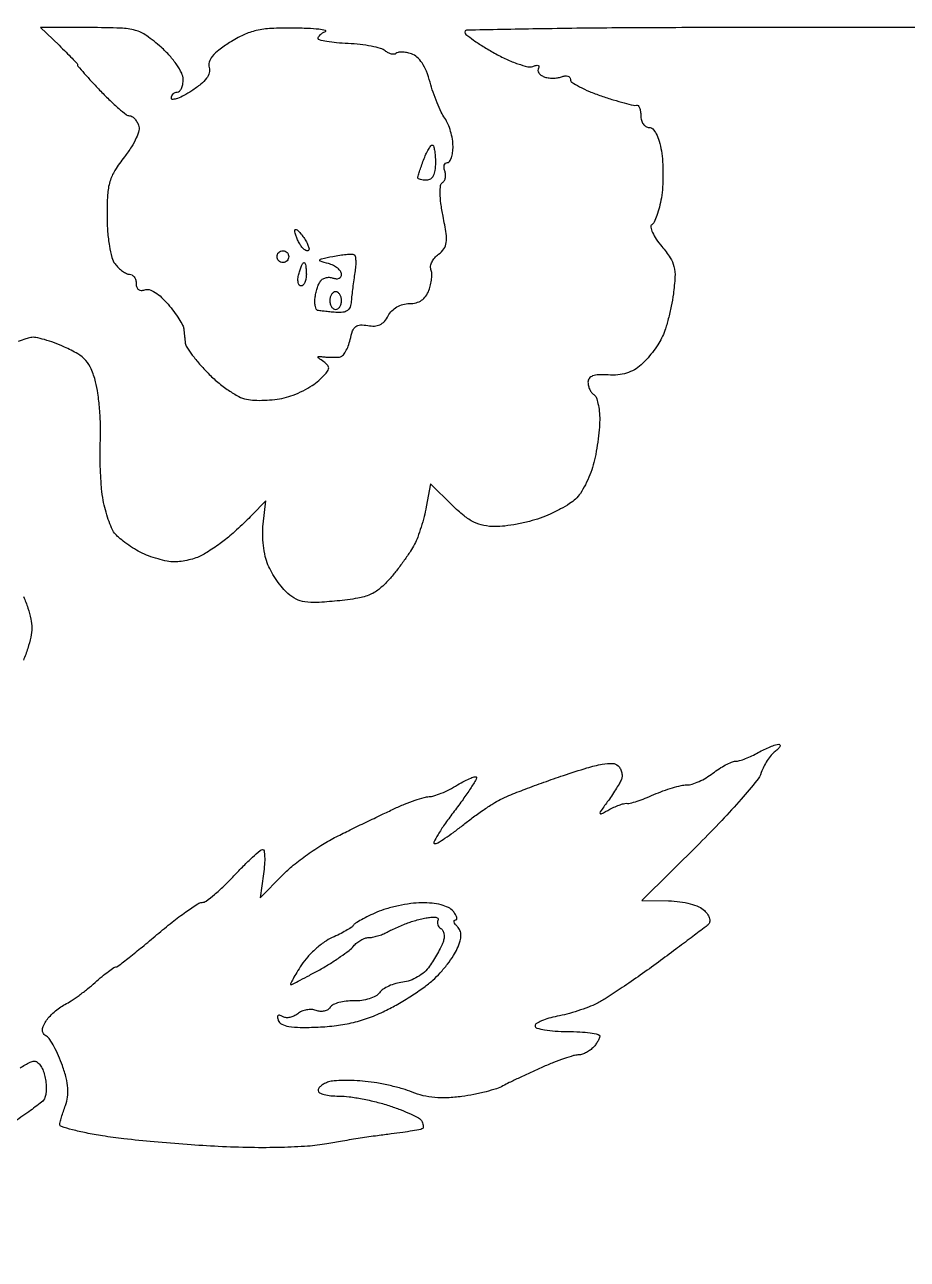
# Model space of a CAD drawing. Extents: x 0 to 102, y 0 to 135.
# Drawn here: x 54.91 to 67.63, y 117.61 to 135.4 of the extents above; entities that cross this region are included whole.
import ezdxf

# ---------------------------------------------------------------- set-up
doc = ezdxf.new("R2010")
doc.units = 0
doc.header["$MEASUREMENT"] = 0

msp = doc.modelspace()

# ---------------------------------------------------------------- linework, layer by layer
for points in [[(30.835569, 68.0607, 0.000004), (30.856286, 64.932268, 0.000002), (30.883525, 60.825814, 0.000002), (30.912326, 56.488502, 0.000002), (30.938318, 52.5789, -0.000116)], [(68.3568, 135.36), (64.8036, 135.36, 0.001673), (63.441132, 135.35544, 0.002791), (62.294178, 135.341362, 0.000314), (61.275949, 135.322539, 0.409023), (61.250486, 135.29655, 0.231342), (61.267504, 135.261857, 0.010667), (61.376073, 135.181236, 0.015878), (61.514137, 135.089662, 0.010537), (61.677896, 134.993091, 0.01973), (61.850808, 134.904758, 0.025114), (62.016965, 134.837887, 0.024474), (62.157788, 134.796864, 0.151374), (62.232104, 134.801772, -0.036814), (62.277991, 134.815606, -0.133749), (62.308142, 134.814197, -0.315618), (62.319129, 134.799645, -0.148288), (62.31278, 134.775696, 0.162858), (62.305196, 134.743408, 0.121753), (62.31728, 134.708642, 0.094061), (62.348071, 134.676529, 0.063193), (62.392986, 134.65242, 0.055788), (62.450658, 134.63739, 0.036072), (62.519543, 134.632464, 0.036056), (62.588476, 134.637493, 0.055435), (62.6463, 134.652606, -0.059699), (62.694875, 134.664862, -0.105381), (62.735923, 134.661485, -0.149818), (62.762876, 134.643458, -0.172653), (62.7732, 134.61445, 0.253134), (62.79577, 134.572725, 0.02178), (62.903669, 134.5087, 0.024575), (63.047168, 134.440645, 0.016405), (63.21735, 134.376413, 0.007326), (63.392116, 134.319768, 0.010311), (63.549669, 134.274776, 0.006867), (63.681912, 134.241879, 0.125398), (63.72495, 134.242714, -0.271068), (63.749135, 134.236267, -0.096488), (63.769762, 134.205361, -0.063123), (63.783815, 134.154589, -0.036004), (63.7884, 134.091, 0.068874), (63.797351, 134.02633, 0.085133), (63.823493, 133.971502, 0.099916), (63.862308, 133.934843, 0.14033), (63.907864, 133.9218, -0.203396), (63.961093, 133.899212, -0.071896), (64.010543, 133.830617, -0.051664), (64.052983, 133.72369, -0.026815), (64.0845, 133.5834, -0.026148), (64.10231, 133.42933, -0.015673), (64.108106, 133.24513, -0.015675), (64.102351, 133.060973, -0.026203), (64.084575, 132.907043, -0.018908), (64.056897, 132.774046, -0.024032), (64.02092, 132.653943, -0.023152), (63.982263, 132.558654, -0.147437), (63.948055, 132.520001, 0.316348), (63.932368, 132.483353, 0.054965), (63.95728, 132.40771, 0.042573), (64.011482, 132.3115, 0.025344), (64.090987, 132.206662, -0.029953), (64.211336, 132.044892, -0.085344), (64.267031, 131.916557, -0.074084), (64.280745, 131.766733, -0.018819), (64.257702, 131.522974, -0.017141), (64.22807, 131.346286, -0.014601), (64.185045, 131.162236, -0.014847), (64.136002, 130.997003, -0.039777), (64.088492, 130.883921, -0.027822), (64.031829, 130.787847, -0.016791), (63.954774, 130.680389, -0.016797), (63.870778, 130.578462, -0.028104), (63.792763, 130.499449, -0.056334), (63.695263, 130.429398, -0.053348), (63.582823, 130.381345, -0.050368), (63.456746, 130.35623, -0.040828), (63.318802, 130.354248, 0.023429), (63.181793, 130.357043, 0.079836), (63.094361, 130.34061, 0.145903), (63.045509, 130.304624, 0.162958), (63.027, 130.249343, 0.060672), (63.033275, 130.19782, 0.050999), (63.051851, 130.146015, 0.053218), (63.079209, 130.101648, 0.089825), (63.1116, 130.0725, -0.165692), (63.144332, 130.032746, -0.033416), (63.17121, 129.943848, -0.031947), (63.189705, 129.831341, -0.025149), (63.195728, 129.707957, -0.02287), (63.188924, 129.564028, -0.012398), (63.168099, 129.388021, -0.012328), (63.13798, 129.209587, -0.01903), (63.102334, 129.0573, -0.028512), (63.054922, 128.916587, -0.024008), (62.989357, 128.773631, -0.024694), (62.916636, 128.648774, -0.059497), (62.848216, 128.566819, -0.047155), (62.762336, 128.499881, -0.018233), (62.632074, 128.423318, -0.017861), (62.483924, 128.350067, -0.021075), (62.338774, 128.291869, -0.022582), (62.183323, 128.244797, -0.015604), (62.003805, 128.205093, -0.015766), (61.828493, 128.177712, -0.030861), (61.68748, 128.169, -0.049358), (61.523304, 128.185246, -0.066203), (61.381954, 128.233581, -0.054898), (61.239674, 128.325056, -0.02311), (61.069579, 128.476447), (60.754725, 128.783895), (60.695156, 128.455297, -0.017667), (60.664351, 128.314007, -0.013317), (60.620938, 128.161097, -0.013508), (60.572363, 128.019411, -0.030058), (60.526151, 127.9152, -0.025244), (60.467603, 127.814808, -0.01038), (60.378713, 127.684655, -0.010239), (60.277359, 127.548652, -0.012941), (60.177908, 127.427364, -0.036106), (60.027449, 127.276743, -0.077368), (59.888566, 127.1898, -0.060709), (59.709087, 127.137484, -0.01563), (59.4093, 127.097953, -0.011655), (59.11679, 127.075521, -0.050812), (58.943526, 127.083897, -0.080754), (58.817717, 127.124336, -0.063992), (58.699674, 127.205088, -0.038428), (58.623068, 127.284694, -0.021024), (58.541344, 127.392792, -0.020841), (58.467128, 127.510221, -0.031048), (58.413201, 127.6191, -0.046074), (58.374959, 127.74027, -0.024136), (58.348906, 127.896374, -0.023793), (58.337492, 128.06028, -0.033498), (58.344084, 128.206611), (58.381613, 128.540322), (58.180748, 128.333511, -0.008125), (58.090933, 128.243995, -0.005676), (57.986908, 128.145887, -0.005728), (57.885021, 128.054095, -0.01184), (57.802934, 127.985208, -0.012666), (57.722785, 127.924383, -0.008398), (57.627929, 127.858502, -0.008455), (57.533582, 127.797583, -0.01626), (57.455654, 127.752558, -0.042373), (57.374478, 127.717594, -0.023327), (57.270362, 127.688178, -0.023102), (57.161216, 127.668032, -0.034094), (57.06406, 127.6614, -0.047209), (56.960032, 127.671244, -0.022088), (56.828261, 127.702496, -0.021656), (56.691915, 127.747731, -0.02833), (56.572049, 127.801301, -0.021193), (56.461008, 127.864777, -0.018881), (56.351252, 127.939777, -0.019293), (56.257714, 128.014767, -0.053981), (56.200599, 128.076251, -0.058741), (56.157607, 128.150755, -0.018448), (56.111076, 128.271034, -0.018148), (56.068632, 128.410239, -0.019148), (56.037247, 128.5497, -0.023909), (56.014694, 128.715419, -0.010048), (55.999548, 128.939946, -0.009914), (55.992931, 129.18108, -0.01272), (55.996889, 129.402996, 0.017454), (55.998746, 129.624979, 0.013538), (55.985796, 129.866311, 0.013746), (55.961394, 130.091006, 0.031852), (55.927818, 130.257195, 0.03522), (55.864295, 130.440587, 0.08192), (55.786364, 130.562889, 0.076493), (55.669771, 130.65859, 0.027767), (55.479362, 130.757499, 0.017507), (55.333147, 130.817357, 0.019874), (55.189101, 130.864105, 0.019493), (55.064682, 130.893906, 0.095422), (54.992686, 130.894326, 0.032), (54.923434, 130.876761, 0.00775), (54.811544, 130.838701, 0.007919)], [(54.889038, 127.159868, -0.024909), (54.950806, 126.996197, -0.02544), (54.9934, 126.836206, -0.052378), (55.00692, 126.707499, -0.052797), (54.993159, 126.577541, -0.024449), (54.949466, 126.413219, -0.023896), (54.886218, 126.243414, -0.030577)], [(68.245819, 122.739074, -0.000246), (68.271151, 124.954993, -0.000247)], [(68.143256, 110.7414, -0.000256), (68.159146, 112.994377, -0.00015), (68.180348, 115.6905, -0.00015), (68.203167, 118.386622, -0.000256), (68.224063, 120.6396, -0.000289)], [(54.838061, 120.37086, -0.008232), (54.984966, 120.449995, -0.108206), (55.044279, 120.465906, -0.180363), (55.085009, 120.452841, -0.066901), (55.127585, 120.408926, -0.055275), (55.165465, 120.34366, -0.042409), (55.192253, 120.265623, -0.030587), (55.208547, 120.178437, -0.026695), (55.215059, 120.085839, -0.027614), (55.211816, 120.001364, -0.068312), (55.197719, 119.941152, -0.136333), (55.149465, 119.87599, -0.009374), (54.96427, 119.73705, -0.012818), (54.732966, 119.579053, -0.009255)]]:
    msp.add_lwpolyline(points, format="xyb")
for points in [[(55.844603, 135.359934), (55.134105, 135.36), (55.400453, 135.105464, -0.005095), (55.502534, 135.005899, -0.007853), (55.58856, 134.917534, -0.003331), (55.659866, 134.840933, -0.187904), (55.6668, 134.823134, 0.180665), (55.673709, 134.804638, 0.001915), (55.76521, 134.700055, 0.005772), (55.8734, 134.580165, 0.003684), (56.001811, 134.44317, 0.010943), (56.135892, 134.308261, 0.015416), (56.261601, 134.19445, 0.011559), (56.369627, 134.106768, 0.16618), (56.41576, 134.091, -0.140776), (56.449765, 134.081232, -0.060687), (56.48675, 134.051284, -0.053329), (56.520884, 134.007517, -0.047385), (56.54658, 133.955795, -0.150318), (56.551765, 133.879674, -0.046826), (56.514884, 133.769847, -0.038844), (56.444783, 133.640053, -0.024253), (56.344132, 133.499471, 0.028357), (56.206135, 133.303348, 0.067963), (56.133663, 133.141386, 0.057085), (56.100508, 132.949363, 0.015484), (56.092491, 132.640626, 0.017482), (56.101453, 132.416486, 0.022836), (56.12613, 132.212842, 0.024137), (56.162182, 132.047372, 0.096932), (56.207567, 131.95485, 0.037549), (56.257692, 131.8982, 0.038672), (56.315264, 131.85029, 0.04167), (56.371508, 131.817073, 0.11302), (56.416377, 131.8068, -0.139722), (56.453146, 131.79632, -0.09998), (56.484476, 131.766864, -0.085342), (56.505574, 131.72281, -0.069201), (56.5128, 131.670849, 0.078285), (56.521166, 131.61774, 0.159502), (56.545733, 131.583964, 0.164814), (56.584859, 131.571907, 0.084863), (56.635704, 131.58206, -0.170858), (56.699843, 131.583854, -0.060737), (56.78435, 131.544912, -0.048567), (56.878824, 131.473063, -0.031019), (56.974104, 131.37312, -0.015424), (57.057322, 131.267792, -0.018217), (57.129165, 131.163091, -0.017316), (57.182975, 131.07132, -0.099754), (57.199359, 131.017759, 0.000784), (57.203916, 130.972141, 0.000438), (57.209597, 130.916642, 0.000437), (57.215439, 130.860543, 0.00071), (57.220509, 130.812916, 0.121301), (57.241873, 130.754186, 0.014835), (57.321998, 130.641949, 0.016868), (57.427359, 130.512556, 0.013182), (57.550007, 130.379169, 0.02661), (57.689204, 130.250079, 0.024932), (57.844282, 130.133482, 0.025764), (57.992271, 130.044105, 0.073734), (58.105091, 130.003612, 0.039661), (58.217569, 129.990264, 0.019498), (58.361789, 129.990287, 0.019212), (58.512415, 130.001994, 0.026466), (58.646183, 130.024806, 0.03623), (58.777039, 130.064462, 0.024899), (58.918883, 130.127206, 0.025178), (59.050055, 130.201718, 0.045802), (59.147466, 130.277084, 0.016852), (59.252238, 130.381505, 0.123885), (59.286283, 130.442822, 0.237615), (59.275866, 130.49261, 0.076964), (59.218866, 130.545114, -0.005696), (59.144193, 130.596434, -0.248242), (59.135812, 130.612907, -0.429443), (59.146087, 130.622355, -0.009665), (59.22, 130.615904, 0.013305), (59.275818, 130.611442, 0.009389), (59.338713, 130.609278, 0.009484), (59.398968, 130.60948, 0.019641), (59.445928, 130.612376, 0.179877), (59.487673, 130.632894, 0.053555), (59.531435, 130.69034, 0.046137), (59.570386, 130.770606, 0.035862), (59.597956, 130.863708, -0.032919), (59.634095, 130.988437, -0.137527), (59.679157, 131.0514, -0.164766), (59.745383, 131.075551, -0.053043), (59.85099, 131.066777, 0.058331), (59.947911, 131.059752, 0.099606), (60.026395, 131.079186, 0.100248), (60.090919, 131.12734, 0.059683), (60.146088, 131.206169, -0.072189), (60.199569, 131.278675, -0.066507), (60.272844, 131.335348, -0.06548), (60.359565, 131.371476, -0.066086), (60.452403, 131.3838, 0.061364), (60.549521, 131.395764, 0.087369), (60.628748, 131.431092, 0.089129), (60.690045, 131.490712, 0.066494), (60.73441, 131.57415, 0.033841), (60.758408, 131.655092, 0.031107), (60.772105, 131.740843, 0.032538), (60.774536, 131.818898, 0.082625), (60.763372, 131.874315, -0.135286), (60.758603, 131.924521, -0.071744), (60.778257, 131.984338, -0.062958), (60.818041, 132.044216, -0.056867), (60.872733, 132.094656, 0.08184), (60.949417, 132.172779, 0.124487), (60.983202, 132.261168, 0.067088), (60.981019, 132.392797, 0.011162), (60.937371, 132.642747, -0.015157), (60.906743, 132.826801, -0.029605), (60.895545, 132.97506, -0.033709), (60.901151, 133.084488, -0.228517), (60.929495, 133.128912, 0.124756), (60.956106, 133.156411, 0.081252), (60.971694, 133.198001, 0.072894), (60.974192, 133.246984, 0.068059), (60.962723, 133.295857, -0.060487), (60.95137, 133.341154, -0.106442), (60.954721, 133.379437, -0.150241), (60.971837, 133.40458, -0.170338), (60.999255, 133.4142, 0.248016), (61.030713, 133.430827, 0.065796), (61.057129, 133.483224, 0.05082), (61.075231, 133.559168, 0.033123), (61.0812, 133.649176, 0.042209), (61.072544, 133.751529, 0.029161), (61.046359, 133.86487, 0.029501), (61.008067, 133.971648, 0.051971), (60.962593, 134.053487, -0.040851), (60.910498, 134.142531, -0.014797), (60.850986, 134.276476, -0.014561), (60.794195, 134.427629, -0.016812), (60.749206, 134.574809, 0.029408), (60.697401, 134.730183, 0.050632), (60.63426, 134.850931, 0.063472), (60.561547, 134.935568, 0.10714), (60.480738, 134.981922, 0.031528), (60.41063, 134.999399, 0.038793), (60.343591, 135.006376, 0.042755), (60.288324, 135.003096, 0.161546), (60.257758, 134.987758, -0.177454), (60.231102, 134.975399, -0.080656), (60.19223, 134.97844, -0.064795), (60.147552, 134.995689, -0.048757), (60.103899, 135.025252, 0.105466), (60.037487, 135.060044, 0.019782), (59.903167, 135.091899, 0.020376), (59.740429, 135.11692, 0.017407), (59.567396, 135.130268, -0.012234), (59.401803, 135.141322, -0.019994), (59.262334, 135.159712, -0.0149), (59.153722, 135.181828, -0.347999), (59.135431, 135.2049, -0.149008), (59.142938, 135.229578, -0.056742), (59.166473, 135.257267, -0.049709), (59.200691, 135.283475, -0.042713), (59.24115, 135.303971, 0.734919), (59.239796, 135.3208, 0.029424), (59.147596, 135.336069, 0.016237), (58.986967, 135.347787, 0.007171), (58.774169, 135.353321, 0.015056), (58.459823, 135.347521, 0.044016), (58.245197, 135.318033, 0.05331), (58.062757, 135.255333, 0.031397), (57.86025, 135.144618, 0.021103), (57.705424, 135.037488, 0.058576), (57.610054, 134.94602, 0.093074), (57.564581, 134.8635, 0.156214), (57.563944, 134.785068, -0.143065), (57.565284, 134.708978, -0.093473), (57.526604, 134.629513, -0.062985), (57.444634, 134.544164, -0.025924), (57.314613, 134.449772, -0.019294), (57.201675, 134.382453, -0.038491), (57.106825, 134.339868, -0.060613), (57.041502, 134.324987, -0.444683), (57.0204, 134.344022, -0.098107), (57.026856, 134.376607, -0.097721), (57.045251, 134.40432, -0.098161), (57.072715, 134.422879, -0.099977), (57.105, 134.4294, 0.20334), (57.137332, 134.443116, 0.083966), (57.164749, 134.483119, 0.064132), (57.183384, 134.542269, 0.044309), (57.1896, 134.612272, 0.113287), (57.168702, 134.703322, 0.036832), (57.099102, 134.823524, 0.033566), (56.997157, 134.953373, 0.027712), (56.87235, 135.077506, 0.027764), (56.662708, 135.244198, 0.087237), (56.500777, 135.320872, 0.059048), (56.290362, 135.352721, 0.008043)], [(60.783006, 133.668, -0.335947), (60.800388, 133.654836, -0.025312), (60.814359, 133.593446, -0.026848), (60.824198, 133.511492, -0.016451), (60.8274, 133.4142, -0.033607), (60.819874, 133.302352, -0.082504), (60.795675, 133.22385, -0.12651), (60.755402, 133.177497, -0.152103), (60.7005, 133.1604, -0.027432), (60.651876, 133.16307, -0.043151), (60.610877, 133.171208, -0.053281), (60.582061, 133.183007, -0.275595), (60.5736, 133.197193, -0.073755), (60.577136, 133.221032, -0.004956), (60.597836, 133.286923, -0.007041), (60.624504, 133.36519, -0.005212), (60.656106, 133.450993, -0.016721), (60.690942, 133.534136, -0.024742), (60.727417, 133.604254, -0.022138), (60.761371, 133.656831, -0.242892)], [(58.916983, 132.351853, -0.025882), (58.960036, 132.286084, -0.038583), (58.989976, 132.224221, -0.044), (59.00482, 132.173681, -0.250852), (58.996983, 132.147783, -0.266567), (58.975715, 132.142026, -0.090717), (58.945626, 132.156102, -0.061262), (58.911352, 132.187453, -0.03592), (58.878296, 132.23225, -0.024835), (58.848075, 132.285742, -0.02275), (58.82233, 132.343531, -0.023402), (58.80413, 132.397221, -0.066034), (58.798295, 132.43632, -0.374592), (58.809655, 132.449791, -0.195415), (58.832626, 132.44435, -0.059251), (58.870862, 132.409655, -0.021048)], [(58.6278, 132.1452, -0.099038), (58.660087, 132.138741, -0.097945), (58.687549, 132.120349, -0.097945), (58.705941, 132.092887, -0.099038), (58.7124, 132.0606, -0.099038), (58.705941, 132.028313, -0.097945), (58.687549, 132.000851, -0.097945), (58.660087, 131.982459, -0.099038), (58.6278, 131.976, -0.099038), (58.595513, 131.982459, -0.097945), (58.568051, 132.000851, -0.097945), (58.549659, 132.028313, -0.099038), (58.5432, 132.0606, -0.099038), (58.549659, 132.092887, -0.097945), (58.568051, 132.120349, -0.097945), (58.595513, 132.138741, -0.099038)], [(59.652742, 132.089866, -0.239129), (59.670688, 132.066317, -0.032892), (59.678046, 132.003158, -0.031865), (59.676948, 131.921749, -0.02185), (59.665802, 131.830008, 0.005663), (59.649919, 131.727181, 0.004082), (59.634435, 131.61212, 0.004123), (59.621504, 131.502447, 0.008912), (59.61376, 131.417854, -0.066242), (59.596148, 131.333467, -0.15366), (59.557791, 131.28227, -0.132005), (59.49254, 131.257681, -0.043558), (59.3892, 131.256562, -0.004075), (59.304606, 131.263717, -0.004927), (59.225343, 131.271861, -0.004208), (59.158808, 131.279928, -0.033331), (59.128388, 131.285958, -0.219748), (59.11014, 131.301172, -0.053089), (59.096798, 131.339237, -0.044671), (59.08948, 131.390505, -0.031518), (59.090093, 131.448737, -0.030597), (59.098851, 131.513351, -0.022186), (59.116132, 131.58389, -0.022539), (59.138627, 131.649632, -0.044734), (59.163264, 131.698843, -0.103998), (59.196398, 131.733646, -0.081696), (59.243642, 131.755869, -0.078293), (59.29748, 131.762383, -0.082823), (59.349609, 131.751754, 0.073188), (59.397088, 131.741122, 0.121532), (59.437319, 131.747933, 0.152536), (59.463872, 131.770863, 0.139836), (59.4738, 131.805669, 0.157933), (59.459963, 131.848383, 0.066216), (59.417885, 131.892762, 0.056368), (59.356275, 131.932005, 0.046652), (59.28345, 131.959524, -0.008736), (59.168056, 131.993398, -0.488024), (59.161171, 132.011703, -0.204469), (59.186057, 132.029436, -0.00379), (59.3469, 132.063412, -0.012479), (59.447897, 132.081335, -0.016101), (59.541434, 132.092469, -0.013898), (59.619138, 132.097019, -0.120799)], [(58.933767, 131.976, -0.326917), (58.946427, 131.966732, -0.029396), (58.956673, 131.926297, -0.029316), (58.963859, 131.871658, -0.018041), (58.9662, 131.8068, -0.043375), (58.96057, 131.742027, -0.063112), (58.943675, 131.687302, -0.082769), (58.918833, 131.650253, -0.206609), (58.88952, 131.6376, -0.24384), (58.863817, 131.650928, -0.106581), (58.848363, 131.687302, -0.070464), (58.845699, 131.741969, -0.040966), (58.857087, 131.8068, -0.016817), (58.876394, 131.871636, -0.025621), (58.897864, 131.926297, -0.023188), (58.918787, 131.967298, -0.269386)], [(59.3892, 131.553, 0.148195), (59.356937, 131.543223, 0.098894), (59.329451, 131.515723, 0.082425), (59.310919, 131.474614, 0.064853), (59.3046, 131.4261, 0.064853), (59.310919, 131.377586, 0.082425), (59.329451, 131.336477, 0.098894), (59.356937, 131.308977, 0.148195), (59.3892, 131.2992, 0.148195), (59.421463, 131.308977, 0.098894), (59.448949, 131.336477, 0.082425), (59.467481, 131.377586, 0.064853), (59.4738, 131.4261, 0.064853), (59.467481, 131.474614, 0.082425), (59.448949, 131.515723, 0.098894), (59.421463, 131.543223, 0.148195)], [(65.7765, 125.033112, -0.250749), (65.795041, 125.023276, -0.269301), (65.796375, 125.00296, -0.087198), (65.772014, 124.969862, -0.027865), (65.725361, 124.930035, 0.055546), (65.668733, 124.876009, 0.029399), (65.610769, 124.798019, 0.028859), (65.560217, 124.710272, 0.039429), (65.525873, 124.625796, -0.095063), (65.462327, 124.508611, -0.007853), (65.237217, 124.242514, -0.01028), (64.955043, 123.932496, -0.007743), (64.632734, 123.603057), (63.803344, 122.781173), (64.187217, 122.77537, -0.027319), (64.352445, 122.763828, -0.034768), (64.502356, 122.734394, -0.039206), (64.624955, 122.690785, -0.091573), (64.70487, 122.635787, -0.044991), (64.755094, 122.575609, -0.088295), (64.780981, 122.519076, -0.124544), (64.781248, 122.470295, -0.154739), (64.757674, 122.43179, -0.016486), (64.700929, 122.38577, -0.000865), (64.514102, 122.244711, -0.001365), (64.29115, 122.077932, -0.000992), (64.0422, 121.893529, -0.005442), (63.780667, 121.704968, -0.005731), (63.519531, 121.525421, -0.005502), (63.290926, 121.375692, -0.025572), (63.1539, 121.297649, -0.024834), (63.033912, 121.244507, -0.013388), (62.881462, 121.190492, -0.013304), (62.722809, 121.143644, -0.020354), (62.58285, 121.112373, 0.023174), (62.461306, 121.084496, 0.034777), (62.358792, 121.048081, 0.037719), (62.284829, 121.008985, 0.257778), (62.2656, 120.974167, 0.336666), (62.289621, 120.942536, 0.02499), (62.402282, 120.917125, 0.02665), (62.55253, 120.899225, 0.016324), (62.7309, 120.8934, -0.013664), (62.909285, 120.888524, -0.022451), (63.059518, 120.873519, -0.018454), (63.174805, 120.85238, -0.351642), (63.1962, 120.82572, -0.102712), (63.189368, 120.792811, -0.032763), (63.166378, 120.7481, -0.031128), (63.133532, 120.700361, -0.030136), (63.09468, 120.65652, -0.047438), (63.047659, 120.617665, -0.037509), (62.990404, 120.584821, -0.038699), (62.932083, 120.562304, -0.072906), (62.882258, 120.555, 0.072999), (62.817204, 120.545451, 0.009979), (62.686161, 120.503267, 0.011297), (62.532062, 120.446319, 0.009327), (62.370428, 120.378887, 0.00362), (62.204522, 120.304573, 0.003483), (62.03757, 120.226925, 0.003447), (61.891388, 120.156456, 0.012637), (61.8003, 120.108877, -0.049692), (61.707494, 120.068835, -0.014182), (61.556546, 120.025484, -0.01413), (61.382455, 119.985996, -0.01455), (61.2081, 119.956839, -0.023041), (61.001613, 119.938097, -0.032514), (60.816949, 119.941895, -0.035744), (60.649055, 119.968477, -0.039983), (60.493059, 120.018173, 0.026704), (60.353714, 120.066672, 0.013509), (60.173782, 120.113484, 0.013378), (59.984892, 120.151922, 0.019397), (59.816259, 120.174862, 0.013858), (59.658096, 120.185746, 0.014248), (59.501033, 120.187708, 0.014112), (59.365019, 120.181689, 0.05686), (59.28345, 120.166337, 0.045613), (59.226807, 120.143, 0.0545), (59.17889, 120.110857, 0.063506), (59.146097, 120.075245, 0.155578), (59.1354, 120.041699, 0.289759), (59.154698, 120.011196, 0.046681), (59.223923, 119.985977, 0.039312), (59.32127, 119.968515, 0.02473), (59.436754, 119.9628, -0.032808), (59.58171, 119.953278, -0.014207), (59.772676, 119.922539, -0.013987), (59.97464, 119.878227, -0.018042), (60.157139, 119.825742, -0.012736), (60.321231, 119.767404, -0.01673), (60.467617, 119.705424, -0.014263), (60.584778, 119.647012, -0.132315), (60.625657, 119.608613, -0.042995), (60.642292, 119.575671, -0.054732), (60.651444, 119.542902, -0.06546), (60.652342, 119.515083, -0.173439), (60.643953, 119.497353, -0.148638), (60.617581, 119.483277, -0.00482), (60.49813, 119.460857, -0.008878), (60.355078, 119.438045, -0.006009), (60.191332, 119.41691, 0.005843), (59.993679, 119.391465, 0.002932), (59.744588, 119.354945, 0.002911), (59.487364, 119.314156, 0.004305), (59.2623, 119.275129, -0.027597), (58.985139, 119.240267, -0.011237), (58.605379, 119.222226, -0.010344), (58.16588, 119.220332, -0.008518), (57.6972, 119.235998, -0.005554), (57.247369, 119.263724, -0.004633), (56.770169, 119.302908, -0.004678), (56.334153, 119.346897, -0.012691), (56.02635, 119.388794, -0.009321), (55.791217, 119.431412, -0.01507), (55.593172, 119.477383, -0.008823), (55.434059, 119.522425, -0.330636), (55.413, 119.55079, -0.062257), (55.417546, 119.587158, -0.009399), (55.436983, 119.658079, -0.010419), (55.463386, 119.741322, -0.008837), (55.494646, 119.82813, 0.058458), (55.524763, 119.947805, 0.051985), (55.528085, 120.076145, 0.042879), (55.503768, 120.223358, 0.022448), (55.449855, 120.401234, 0.018269), (55.393872, 120.543157, 0.021342), (55.330226, 120.673271, 0.020887), (55.267855, 120.77747, 0.108256), (55.220159, 120.824088, -0.087487), (55.176885, 120.863037, -0.155048), (55.160321, 120.907612, -0.114355), (55.170475, 120.963541, -0.036482), (55.209804, 121.039042, -0.047709), (55.258599, 121.103427, -0.026181), (55.329369, 121.172683, -0.025866), (55.409251, 121.236037, -0.03731), (55.486373, 121.282709, 0.028909), (55.57424, 121.333888, 0.011195), (55.68995, 121.414349, 0.011039), (55.811757, 121.507348, 0.013417), (55.921487, 121.599959, -0.008378), (56.021134, 121.685793, -0.01202), (56.112461, 121.758188, -0.007934), (56.190452, 121.815096, -0.154845), (56.218515, 121.824, 0.165443), (56.249214, 121.834444, 0.002152), (56.411825, 121.960682, 0.005941), (56.599066, 122.110959, 0.00383), (56.812587, 122.2893, -0.008613), (57.030204, 122.467556, -0.012217), (57.230212, 122.617918, -0.008344), (57.400743, 122.735468, -0.147769), (57.464067, 122.7546, 0.159495), (57.522186, 122.773623, 0.015337), (57.64095, 122.866431, 0.018299), (57.778292, 122.989486, 0.013445), (57.921599, 123.1353, -0.007879), (58.061809, 123.281176, -0.011665), (58.18964, 123.404169, -0.006962), (58.299555, 123.502309, -0.180662), (58.33621, 123.516, -0.372982), (58.357269, 123.497752, -0.026147), (58.364904, 123.413637, -0.026956), (58.363141, 123.301144, -0.015942), (58.349539, 123.16753), (58.302799, 122.81906), (58.622679, 123.14638, -0.028582), (58.777968, 123.288101, -0.015748), (58.982535, 123.443969, -0.015657), (59.200626, 123.589456, -0.024164), (59.398529, 123.699809, -0.001506), (59.60048, 123.799197, -0.001025), (59.830844, 123.911123, -0.001032), (60.053615, 124.018229, -0.002075), (60.22994, 124.101659, -0.012212), (60.38337, 124.168961, -0.013774), (60.533917, 124.225869, -0.013083), (60.663988, 124.267204, -0.069898), (60.73754, 124.277716, 0.077307), (60.806237, 124.28857, 0.020072), (60.911645, 124.327184, 0.019921), (61.029688, 124.381482, 0.019145), (61.14465, 124.445673, -0.0155), (61.250144, 124.50559, -0.029739), (61.338727, 124.545796, -0.03806), (61.402327, 124.564811, -0.480312), (61.419236, 124.551107, -0.141103), (61.407406, 124.510906, -0.0052), (61.320062, 124.376704, -0.009105), (61.211185, 124.219445, -0.006231), (61.082135, 124.04475, 0.009636), (60.958014, 123.874312, 0.018026), (60.865367, 123.731069, 0.015971), (60.804476, 123.621213, 0.560995), (60.817066, 123.6006, 0.135432), (60.860275, 123.612522, 0.010217), (60.964291, 123.677574, 0.01351), (61.086419, 123.762267, 0.009851), (61.217617, 123.862639, -0.009624), (61.359389, 123.971203, -0.008118), (61.513429, 124.080716, -0.008208), (61.657245, 124.176049, -0.022454), (61.762801, 124.237058, -0.02413), (61.887988, 124.294609, -0.004701), (62.119336, 124.385209, -0.004984), (62.391354, 124.485704, -0.004594), (62.672794, 124.583595, -0.008241), (63.012382, 124.692024, -0.029598), (63.233669, 124.744632, -0.047003), (63.381167, 124.756499, -0.195368), (63.461776, 124.722464, -0.078809), (63.494285, 124.6777, -0.066587), (63.513701, 124.62243, -0.068284), (63.51761, 124.565462, -0.093076), (63.504729, 124.515737, -0.024018), (63.474874, 124.459373, -0.007371), (63.424534, 124.377246, -0.007357), (63.365404, 124.286864, -0.007996), (63.305223, 124.200766, 0.002467), (63.204559, 124.060091, 0.245216), (63.201376, 124.036697, 0.452392), (63.217415, 124.030376, 0.004279), (63.3429, 124.096158, -0.019236), (63.418573, 124.132986, -0.022458), (63.493092, 124.161851, -0.022165), (63.557453, 124.180381, -0.111798), (63.594623, 124.180876, 0.120917), (63.636354, 124.182184, 0.011627), (63.734249, 124.211957, 0.014259), (63.850689, 124.254066, 0.01079), (63.976033, 124.306634, -0.01682), (64.10823, 124.360211, -0.016222), (64.245321, 124.405485, -0.01638), (64.368527, 124.437441, -0.055311), (64.451074, 124.4466, 0.075981), (64.527678, 124.458309, 0.029984), (64.627619, 124.496302, 0.028828), (64.732538, 124.551042, 0.03201), (64.826685, 124.6158, -0.022384), (64.917372, 124.680783, -0.023599), (65.011958, 124.736178, -0.02408), (65.097566, 124.775903, -0.090224), (65.155344, 124.787998, 0.065082), (65.213065, 124.797098, 0.019456), (65.297671, 124.825631, 0.019152), (65.391093, 124.865401, 0.019639), (65.4804, 124.9119, -0.015526), (65.567578, 124.958205, -0.017168), (65.654623, 124.997379, -0.016765), (65.730781, 125.025613, -0.079634)], [(60.626691, 122.747699, 0.028568), (60.471434, 122.735739, 0.018275), (60.293096, 122.705026, 0.018362), (60.119994, 122.661965, 0.032366), (59.9814, 122.61212, 0.011288), (59.864921, 122.558343, 0.014253), (59.759854, 122.503161, 0.012342), (59.675131, 122.452744, 0.102151), (59.643, 122.421893, -0.097373), (59.612046, 122.391605, -0.014191), (59.536739, 122.345224, -0.015603), (59.443324, 122.295104, -0.012807), (59.340659, 122.24732, 0.051256), (59.227676, 122.183761, 0.027823), (59.102694, 122.084645, 0.027421), (58.98553, 121.968519, 0.038714), (58.895731, 121.852247, 0.007554), (58.827115, 121.744042, 0.013615), (58.774679, 121.653051, 0.008768), (58.736993, 121.580315, 0.556505), (58.743267, 121.5702, 0.11741), (58.76599, 121.575611, 0.002081), (58.878739, 121.633119, 0.005097), (59.009705, 121.702306, 0.003362), (59.15892, 121.784392, 0.011918), (59.313194, 121.875509, 0.012651), (59.459857, 121.972151, 0.012325), (59.581689, 122.061463, 0.055266), (59.645234, 122.122792, -0.049576), (59.693372, 122.170318, -0.041889), (59.752608, 122.210514, -0.043794), (59.81346, 122.23805, -0.084553), (59.866007, 122.247, 0.049456), (59.921526, 122.252505, 0.022625), (59.992277, 122.270037, 0.022145), (60.06573, 122.295396, 0.02842), (60.130598, 122.325424, -0.01238), (60.199035, 122.35981, -0.006876), (60.28405, 122.398502, -0.006854), (60.371244, 122.435329, -0.010997), (60.4467, 122.464071, -0.01522), (60.521997, 122.488315, -0.010513), (60.608535, 122.511339, -0.010611), (60.69274, 122.529974, -0.021289), (60.760026, 122.540419, -0.039749), (60.812601, 122.5421, -0.096588), (60.850137, 122.532912, -0.198371), (60.866671, 122.515039, -0.23109), (60.864396, 122.492218, 0.127076), (60.855572, 122.46377, 0.10076), (60.86049, 122.431849, 0.089633), (60.878484, 122.401312, 0.076635), (60.906925, 122.377036, -0.140426), (60.934495, 122.346732, -0.076647), (60.949766, 122.298426, -0.066343), (60.95097, 122.240205, -0.058003), (60.937215, 122.180841, -0.029843), (60.907425, 122.11101, -0.011762), (60.858548, 122.01858, -0.011592), (60.80091, 121.920908, -0.014211), (60.742427, 121.832559, -0.06005), (60.668659, 121.750642, -0.045874), (60.570834, 121.679907, -0.04597), (60.462023, 121.628349, -0.061176), (60.355525, 121.603591, 0.041676), (60.255347, 121.584375, 0.037707), (60.156194, 121.548383, 0.039776), (60.072212, 121.502166, 0.089444), (60.019744, 121.452196, -0.110825), (59.964654, 121.404008, -0.047493), (59.874215, 121.36545, -0.043315), (59.764791, 121.340806, -0.040865), (59.650577, 121.334717, 0.034037), (59.539797, 121.330326, 0.039699), (59.436339, 121.310747, 0.043675), (59.353682, 121.280231, 0.145067), (59.310928, 121.242038, -0.118055), (59.276426, 121.207757, -0.081738), (59.225211, 121.187059, -0.074758), (59.165479, 121.182768, -0.072347), (59.106409, 121.196099, 0.079442), (59.042902, 121.209493, 0.056094), (58.969993, 121.204911, 0.055625), (58.8992, 121.184096, 0.074039), (58.841929, 121.149381, -0.064811), (58.787829, 121.115216, -0.063874), (58.72652, 121.095829, -0.069491), (58.667588, 121.093474, -0.11418), (58.620531, 121.109393, 0.053734), (58.580888, 121.128357, 0.283957), (58.558371, 121.123452, 0.245817), (58.550517, 121.099821, 0.043845), (58.562357, 121.053226, 0.199914), (58.611072, 120.998912, 0.069807), (58.713212, 120.96668, 0.040224), (58.877984, 120.952493, 0.011328), (59.136106, 120.956926, 0.022494), (59.399087, 120.979283, 0.026761), (59.64395, 121.024677, 0.027607), (59.87586, 121.09439, 0.027145), (60.100024, 121.189558, 0.01665), (60.28407, 121.287504, 0.012402), (60.480563, 121.407209, 0.012569), (60.660366, 121.529455, 0.027636), (60.789854, 121.633632, 0.025017), (60.89577, 121.738994, 0.019527), (61.000203, 121.863246, 0.019915), (61.088497, 121.986903, 0.044635), (61.142861, 122.088572, 0.027615), (61.182877, 122.19936, 0.073392), (61.194993, 122.282404, 0.101921), (61.18126, 122.34852, 0.094648), (61.142338, 122.405822, -0.034967), (61.11058, 122.442362, -0.096367), (61.095699, 122.4729, -0.231633), (61.099475, 122.49213, -0.234573), (61.116939, 122.5008, 0.30586), (61.133727, 122.512129, 0.166005), (61.135142, 122.538077, 0.073712), (61.116813, 122.578935, 0.030982), (61.0812, 122.6277, 0.107236), (61.014686, 122.679794, 0.048195), (60.910089, 122.718503, 0.040924), (60.777986, 122.74204, 0.028579)]]:
    msp.add_lwpolyline(points, format="xyb", close=True)

doc.saveas('drawing.dxf')
